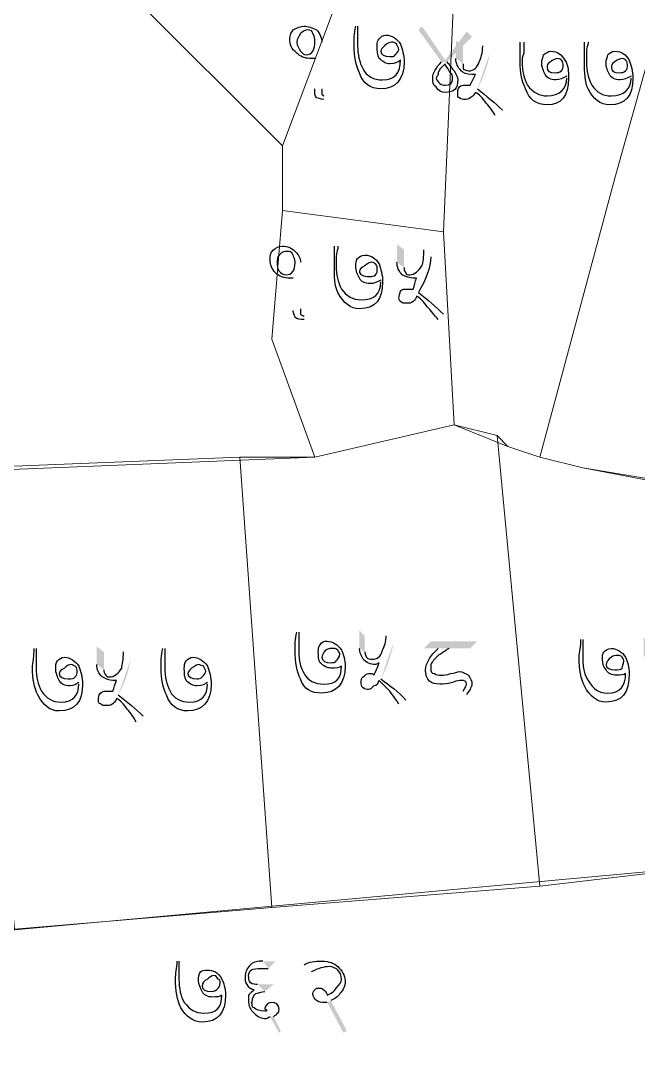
# Model space of a CAD drawing. Header units: metres. Extents: x 345912 to 349030, y 3061206 to 3061792.
# Drawn here: x 346922.09 to 346939.64, y 3061395.34 to 3061424.95 of the extents above; entities that cross this region are included whole.
import ezdxf

# ---------------------------------------------------------------- set-up
doc = ezdxf.new("R2010")
doc.units = ezdxf.units.M
doc.header["$MEASUREMENT"] = 0
doc.layers.add('PDF4_Geometry', color=7, linetype='Continuous')
doc.layers.add('PDF4_Solid Fills', color=7, linetype='Continuous')

msp = doc.modelspace()

# ---------------------------------------------------------------- hatches: boundary and pattern name
at = {"layer": 'PDF4_Solid Fills', "transparency": 33554559}
h = msp.add_hatch(color=256, dxfattribs=at)
h.paths.add_polyline_path([(346930.65187, 3061424.34363), (346930.65187, 3061423.02283)], flags=0)
h.paths.add_polyline_path([(346930.70267, 3061422.81963), (346930.70267, 3061422.71803)], flags=0)
h.paths.add_polyline_path([(346931.61707, 3061424.80083), (346931.66787, 3061424.80083)], flags=0)
h.paths.add_polyline_path([(346932.88707, 3061423.83563), (346932.88707, 3061423.83563)], flags=0)
h.paths.add_polyline_path([(346934.05547, 3061423.78483), (346933.39507, 3061424.69923), (346933.49667, 3061424.80083), (346934.15707, 3061423.83563), (346934.76667, 3061424.64843), (346934.91907, 3061424.49603), (346934.20787, 3061423.78483)], flags=0)
h = msp.add_hatch(color=256, dxfattribs=at)
h.paths.add_polyline_path([(346935.22387, 3061424.24203), (346935.42707, 3061424.03883)], flags=0)
h.paths.add_polyline_path([(346935.07147, 3061423.02283, 0.08894398), (346935.42707, 3061424.03883)], flags=0)
h.paths.add_polyline_path([(346935.78267, 3061422.41323), (346935.57947, 3061422.26083)], flags=0)
h.paths.add_polyline_path([(346934.46187, 3061423.88643), (346934.46187, 3061424.39443), (346934.66507, 3061424.24203), (346934.66507, 3061423.73403)], flags=0)
h.paths.add_polyline_path([(346936.29067, 3061424.34363), (346936.39227, 3061424.34363)], flags=0)
h.paths.add_polyline_path([(346937.61147, 3061423.32763), (346937.61147, 3061423.37843)], flags=0)
h.paths.add_polyline_path([(346938.11947, 3061424.34363), (346938.22107, 3061424.34363)], flags=0)
h.paths.add_polyline_path([(346939.44027, 3061423.32763), (346939.44027, 3061423.37843)], flags=0)
h = msp.add_hatch(color=256, dxfattribs=at)
h.paths.add_polyline_path([(346930.04228, 3061418.09523), (346930.04228, 3061416.77443)], flags=0)
h.paths.add_polyline_path([(346930.14388, 3061416.57123), (346930.14388, 3061416.46963)], flags=0)
h.paths.add_polyline_path([(346931.00748, 3061418.55243), (346931.10908, 3061418.55243)], flags=0)
h.paths.add_polyline_path([(346932.32828, 3061417.53643), (346932.32828, 3061417.58723)], flags=0)
h.paths.add_polyline_path([(346933.54748, 3061418.45083), (346933.75068, 3061418.24763)], flags=0)
h.paths.add_polyline_path([(346934.10628, 3061416.62203), (346933.95388, 3061416.46963)], flags=0)
h.paths.add_polyline_path([(346932.78548, 3061418.09523), (346932.78548, 3061418.60323), (346932.98868, 3061418.45083), (346932.98868, 3061417.94283)], flags=0)
h = msp.add_hatch(color=256, dxfattribs=at)
h.paths.add_polyline_path([(346929.94068, 3061407.57963), (346929.99148, 3061407.57963)], flags=0)
h.paths.add_polyline_path([(346931.21068, 3061406.61443), (346931.21068, 3061406.61443)], flags=0)
h.paths.add_polyline_path([(346932.48068, 3061407.47803), (346932.68388, 3061407.27483)], flags=0)
h.paths.add_polyline_path([(346932.32828, 3061406.25883, 0.08894398), (346932.68388, 3061407.27483)], flags=0)
h.paths.add_polyline_path([(346933.03948, 3061405.64923), (346932.83628, 3061405.54763)], flags=0)
h.paths.add_polyline_path([(346931.71868, 3061407.12243), (346931.71868, 3061407.63043), (346931.87108, 3061407.47803), (346931.87108, 3061407.02083)], flags=0)
h.paths.add_polyline_path([(346933.95388, 3061407.12243), (346933.54748, 3061407.12243), (346933.75068, 3061407.32563), (346935.07148, 3061407.32563), (346934.86828, 3061407.12243), (346934.25868, 3061407.12243)], flags=0)
h.paths.add_polyline_path([(346934.76668, 3061405.80163), (346934.66508, 3061405.90323)], flags=0)
h = msp.add_hatch(color=256, dxfattribs=at)
h.paths.add_polyline_path([(346922.47307, 3061407.12243), (346922.52387, 3061407.12243)], flags=0)
h.paths.add_polyline_path([(346923.74307, 3061406.10643), (346923.74307, 3061406.15723)], flags=0)
h.paths.add_polyline_path([(346925.01307, 3061407.02083), (346925.21627, 3061406.81763)], flags=0)
h.paths.add_polyline_path([(346924.86067, 3061405.80163, 0.08894398), (346925.21627, 3061406.81763)], flags=0)
h.paths.add_polyline_path([(346925.57187, 3061405.19203), (346925.36867, 3061405.03963)], flags=0)
h.paths.add_polyline_path([(346924.25107, 3061406.66523), (346924.25107, 3061407.17323), (346924.45427, 3061407.02083), (346924.45427, 3061406.51283)], flags=0)
h.paths.add_polyline_path([(346926.13067, 3061407.12243), (346926.18147, 3061407.12243)], flags=0)
h.paths.add_polyline_path([(346927.40067, 3061406.10643), (346927.40067, 3061406.15723)], flags=0)
h = msp.add_hatch(color=256, dxfattribs=at)
h.paths.add_polyline_path([(346938.01788, 3061407.37643), (346938.06868, 3061407.37643)], flags=0)
h.paths.add_polyline_path([(346939.28788, 3061406.41123), (346939.28788, 3061406.41123)], flags=0)
h.paths.add_polyline_path([(346940.55788, 3061407.27483), (346940.76108, 3061407.07163)], flags=0)
h.paths.add_polyline_path([(346940.40548, 3061406.05563, 0.08894398), (346940.76108, 3061407.07163)], flags=0)
h.paths.add_polyline_path([(346941.11668, 3061405.44603), (346940.91348, 3061405.34443)], flags=0)
h.paths.add_polyline_path([(346939.79588, 3061406.91923), (346939.79588, 3061407.42723), (346939.99908, 3061407.27483), (346939.99908, 3061406.76683)], flags=0)
h.paths.add_polyline_path([(346942.03108, 3061406.51283), (346942.74228, 3061405.75083)], flags=0)
h.paths.add_polyline_path([(346942.74228, 3061405.29363), (346942.48828, 3061405.44603)], flags=0)
h.paths.add_polyline_path([(346942.58988, 3061405.80163), (346941.72628, 3061406.66523)], flags=0)
h = msp.add_hatch(color=256, dxfattribs=at)
h.paths.add_polyline_path([(346926.53709, 3061398.23243), (346926.58789, 3061398.23243)], flags=0)
h.paths.add_polyline_path([(346927.80709, 3061397.26723), (346927.80709, 3061397.26723)], flags=0)
h.paths.add_polyline_path([(346929.12789, 3061398.02923), (346929.33109, 3061398.23243), (346928.97549, 3061398.23243)], flags=0)
h.paths.add_polyline_path([(346929.17869, 3061396.65763), (346929.43269, 3061396.20043), (346929.48349, 3061396.25123), (346929.28029, 3061396.65763)], flags=0)
h.paths.add_polyline_path([(346929.02629, 3061397.36883), (346929.28029, 3061397.57203), (346928.82309, 3061397.57203)], flags=0)
h.paths.add_polyline_path([(346930.34709, 3061397.92763), (346930.14389, 3061398.13083)], flags=0)
h.paths.add_polyline_path([(346930.90589, 3061397.11483), (346931.36309, 3061396.25123), (346931.26149, 3061396.20043), (346930.80429, 3061397.06403)], flags=0)

# ---------------------------------------------------------------- linework, layer by layer
at = {"layer": 'PDF4_Geometry', "lineweight": 9}
for points in [[(346932.58228, 3061428.71243), (346931.36308, 3061426.27403), (346929.53427, 3061421.39724), (346925.26707, 3061425.66444), (346928.92468, 3061430.84602)], [(346932.58228, 3061428.71243), (346931.36308, 3061426.27403), (346929.53427, 3061421.39724), (346925.26707, 3061425.66444), (346928.92468, 3061430.84602)], [(346941.11669, 3061428.10284), (346938.98308, 3061420.48284), (346936.84948, 3061412.55803), (346935.93508, 3061412.86284), (346934.41107, 3061413.47243), (346934.10628, 3061418.95884), (346934.41107, 3061425.96923), (346935.32547, 3061427.18844), (346937.15427, 3061429.93164)], [(346941.11669, 3061428.10284), (346938.98308, 3061420.48284), (346936.84948, 3061412.55803), (346935.93508, 3061412.86284), (346934.41107, 3061413.47243), (346934.10628, 3061418.95884), (346934.41107, 3061425.96923), (346935.32547, 3061427.18844), (346937.15427, 3061429.93164)], [(346947.51748, 3061425.35963), (346947.82228, 3061425.35963), (346948.43188, 3061425.35963), (346950.87028, 3061425.35963), (346950.87028, 3061422.31164), (346946.60308, 3061411.03403), (346945.38387, 3061411.03403), (346938.06867, 3061412.25322), (346936.84948, 3061412.55803), (346938.98308, 3061420.48284), (346941.11669, 3061428.10284), (346941.72628, 3061427.79803)], [(346947.51748, 3061425.35963), (346947.82228, 3061425.35963), (346948.43188, 3061425.35963), (346950.87028, 3061425.35963), (346950.87028, 3061422.31164), (346946.60308, 3061411.03403), (346945.38387, 3061411.03403), (346938.06867, 3061412.25322), (346936.84948, 3061412.55803), (346938.98308, 3061420.48284), (346941.11669, 3061428.10284), (346941.72628, 3061427.79803)], [(346934.41107, 3061425.96923), (346934.10628, 3061418.95884), (346929.53427, 3061419.56844), (346929.53427, 3061421.39724), (346931.36308, 3061426.27403)], [(346934.41107, 3061425.96923), (346934.10628, 3061418.95884), (346929.53427, 3061419.56844), (346929.53427, 3061421.39724), (346931.36308, 3061426.27403)], [(346934.10628, 3061418.95884), (346934.41107, 3061413.47243), (346930.44867, 3061412.55803), (346929.22948, 3061415.91083), (346929.53427, 3061419.56844)], [(346934.10628, 3061418.95884), (346934.41107, 3061413.47243), (346930.44867, 3061412.55803), (346929.22948, 3061415.91083), (346929.53427, 3061419.56844)], [(346936.84948, 3061400.36602), (346929.22948, 3061399.75643), (346928.31508, 3061412.55803), (346930.44867, 3061412.55803), (346934.41107, 3061413.47243), (346935.63028, 3061413.16763)], [(346936.84948, 3061400.36602), (346929.22948, 3061399.75643), (346928.31508, 3061412.55803), (346930.44867, 3061412.55803), (346934.41107, 3061413.47243), (346935.63028, 3061413.16763)], [(346935.93508, 3061412.86284), (346936.84948, 3061412.55803), (346938.06867, 3061412.25322), (346944.46948, 3061411.03403), (346945.38387, 3061401.28042), (346942.03107, 3061400.97564), (346936.84948, 3061400.36602), (346935.63028, 3061413.16763)], [(346935.93508, 3061412.86284), (346936.84948, 3061412.55803), (346938.06867, 3061412.25322), (346944.46948, 3061411.03403), (346945.38387, 3061401.28042), (346942.03107, 3061400.97564), (346936.84948, 3061400.36602), (346935.63028, 3061413.16763)], [(346929.22948, 3061399.75643), (346921.91427, 3061399.14683), (346920.69508, 3061412.25322), (346928.31508, 3061412.55803)], [(346929.22948, 3061399.75643), (346921.91427, 3061399.14683), (346920.69508, 3061412.25322), (346928.31508, 3061412.55803)], [(346916.12308, 3061392.44124), (346915.81827, 3061395.79403), (346915.51348, 3061398.53724), (346942.03107, 3061400.97564), (346942.64068, 3061395.18444)], [(346916.12308, 3061392.44124), (346915.81827, 3061395.79403), (346915.51348, 3061398.53724), (346942.03107, 3061400.97564), (346942.64068, 3061395.18444)]]:
    msp.add_lwpolyline(points, close=True, dxfattribs=at)
msp.add_lwpolyline([(346925.26707, 3061425.66444), (346929.53427, 3061421.39724), (346929.53427, 3061419.56844), (346929.22948, 3061415.91083), (346930.44867, 3061412.55803), (346915.51348, 3061411.94844)], dxfattribs=at)
msp.add_lwpolyline([(346925.26707, 3061425.66444), (346929.53427, 3061421.39724), (346929.53427, 3061419.56844), (346929.22948, 3061415.91083), (346930.44867, 3061412.55803), (346915.51348, 3061411.94844)], dxfattribs=at)
at = {"layer": 'PDF4_Geometry', "lineweight": 25}
for points in [[(346929.73747, 3061424.44523), (346929.73747, 3061424.54683), (346929.78827, 3061424.64843), (346929.83907, 3061424.69923)], [(346929.83907, 3061424.69923), (346929.94067, 3061424.75003), (346930.04227, 3061424.80083), (346930.14387, 3061424.80083)], [(346930.24547, 3061424.69923), (346930.19467, 3061424.69923), (346930.09307, 3061424.64843), (346930.04227, 3061424.59763)], [(346930.14387, 3061424.80083), (346930.24547, 3061424.80083), (346930.39787, 3061424.75003), (346930.49947, 3061424.69923)], [(346930.39787, 3061424.59763), (346930.39787, 3061424.64843), (346930.34707, 3061424.69923), (346930.24547, 3061424.69923)], [(346930.49947, 3061424.69923), (346930.60107, 3061424.59763), (346930.65187, 3061424.44523), (346930.65187, 3061424.34363)], [(346931.56627, 3061424.24203), (346931.56627, 3061424.39443), (346931.56627, 3061424.59763), (346931.61707, 3061424.80083)], [(346931.66787, 3061424.80083), (346931.66787, 3061424.75003), (346931.66787, 3061424.64843), (346931.66787, 3061424.49603)], [(346929.94067, 3061424.03883), (346929.78827, 3061424.14043), (346929.73747, 3061424.29283), (346929.73747, 3061424.44523)], [(346930.04227, 3061424.59763), (346929.99147, 3061424.49603), (346929.94067, 3061424.44523), (346929.94067, 3061424.34363)], [(346930.19467, 3061423.98803), (346930.39787, 3061423.98803), (346930.44867, 3061424.14043), (346930.44867, 3061424.39443)], [(346930.44867, 3061424.39443), (346930.44867, 3061424.44523), (346930.44867, 3061424.49603), (346930.39787, 3061424.59763)], [(346931.66787, 3061424.49603), (346931.66787, 3061424.39443), (346931.66787, 3061424.29283), (346931.66787, 3061424.24203)], [(346932.22667, 3061424.24203), (346932.22667, 3061424.34363), (346932.22667, 3061424.39443), (346932.27747, 3061424.44523)], [(346932.27747, 3061424.44523), (346932.32827, 3061424.49603), (346932.37907, 3061424.54683), (346932.48067, 3061424.54683)], [(346932.48067, 3061424.54683), (346932.63307, 3061424.54683), (346932.78547, 3061424.44523), (346932.88707, 3061424.29283)], [(346929.94067, 3061424.34363), (346929.94067, 3061424.24203), (346929.99147, 3061424.19123), (346930.04227, 3061424.08963)], [(346930.04227, 3061424.08963), (346930.09307, 3061424.03883), (346930.14387, 3061423.98803), (346930.19467, 3061423.98803)], [(346931.71867, 3061423.48003), (346931.61707, 3061423.68323), (346931.56627, 3061423.93723), (346931.56627, 3061424.24203)], [(346931.66787, 3061424.24203), (346931.66787, 3061423.98803), (346931.71867, 3061423.78483), (346931.82027, 3061423.58163)], [(346932.27747, 3061423.88643), (346932.22667, 3061423.98803), (346932.22667, 3061424.08963), (346932.22667, 3061424.24203)], [(346932.42987, 3061424.24203), (346932.37907, 3061424.19123), (346932.32827, 3061424.14043), (346932.32827, 3061424.08963)], [(346932.32827, 3061424.08963), (346932.32827, 3061423.98803), (346932.42987, 3061423.93723), (346932.58227, 3061423.93723)], [(346932.63307, 3061424.34363), (346932.58227, 3061424.34363), (346932.53147, 3061424.34363), (346932.42987, 3061424.24203)], [(346932.78547, 3061424.29283), (346932.73467, 3061424.34363), (346932.68387, 3061424.34363), (346932.63307, 3061424.34363)], [(346932.73467, 3061423.98803), (346932.78547, 3061424.03883), (346932.83627, 3061424.08963), (346932.83627, 3061424.14043)], [(346932.83627, 3061424.14043), (346932.83627, 3061424.19123), (346932.78547, 3061424.24203), (346932.78547, 3061424.29283)], [(346932.88707, 3061424.29283), (346932.93787, 3061424.14043), (346932.98867, 3061423.98803), (346932.98867, 3061423.78483)], [(346935.12227, 3061423.78483), (346935.17307, 3061423.88643), (346935.22387, 3061424.03883), (346935.22387, 3061424.24203)], [(346936.29067, 3061423.78483), (346936.29067, 3061423.93723), (346936.29067, 3061424.14043), (346936.29067, 3061424.34363)], [(346936.39227, 3061424.34363), (346936.39227, 3061424.24203), (346936.39227, 3061424.19123), (346936.39227, 3061424.03883)], [(346936.95107, 3061423.98803), (346937.00187, 3061424.03883), (346937.10347, 3061424.08963), (346937.15427, 3061424.08963)], [(346937.15427, 3061424.08963), (346937.35747, 3061424.08963), (346937.45907, 3061423.98803), (346937.56067, 3061423.83563)], [(346938.11947, 3061423.78483), (346938.11947, 3061423.93723), (346938.11947, 3061424.14043), (346938.11947, 3061424.34363)], [(346938.22107, 3061424.34363), (346938.22107, 3061424.24203), (346938.17027, 3061424.19123), (346938.17027, 3061424.03883)], [(346938.77987, 3061423.98803), (346938.83067, 3061424.03883), (346938.88147, 3061424.08963), (346938.98307, 3061424.08963)], [(346938.98307, 3061424.08963), (346939.18627, 3061424.08963), (346939.28787, 3061423.98803), (346939.38947, 3061423.83563)], [(346930.29627, 3061423.88643), (346930.14387, 3061423.88643), (346930.04227, 3061423.93723), (346929.94067, 3061424.03883)], [(346930.44867, 3061423.88643), (346930.39787, 3061423.88643), (346930.34707, 3061423.88643), (346930.29627, 3061423.88643)], [(346932.58227, 3061423.73403), (346932.48067, 3061423.73403), (346932.37907, 3061423.78483), (346932.27747, 3061423.88643)], [(346932.98867, 3061423.78483), (346932.98867, 3061423.27683), (346932.73467, 3061423.02283), (346932.32827, 3061423.02283)], [(346932.37907, 3061423.27683), (346932.73467, 3061423.27683), (346932.88707, 3061423.48003), (346932.88707, 3061423.83563)], [(346932.58227, 3061423.93723), (346932.63307, 3061423.93723), (346932.73467, 3061423.93723), (346932.73467, 3061423.98803)], [(346932.88707, 3061423.83563), (346932.83627, 3061423.78483), (346932.73467, 3061423.73403), (346932.58227, 3061423.73403)], [(346933.80147, 3061423.32763), (346933.80147, 3061423.48003), (346933.90307, 3061423.63243), (346934.05547, 3061423.78483)], [(346934.20787, 3061423.78483), (346934.25867, 3061423.73403), (346934.30947, 3061423.63243), (346934.41107, 3061423.53083)], [(346934.61427, 3061423.53083), (346934.51267, 3061423.63243), (346934.46187, 3061423.73403), (346934.46187, 3061423.88643)], [(346934.81747, 3061423.53083), (346934.96987, 3061423.53083), (346935.07147, 3061423.63243), (346935.12227, 3061423.78483)], [(346936.44307, 3061423.02283), (346936.34147, 3061423.22603), (346936.29067, 3061423.48003), (346936.29067, 3061423.78483)], [(346936.39227, 3061424.03883), (346936.34147, 3061423.93723), (346936.34147, 3061423.83563), (346936.34147, 3061423.78483)], [(346936.34147, 3061423.78483), (346936.34147, 3061423.53083), (346936.39227, 3061423.32763), (346936.49387, 3061423.12443)], [(346936.90027, 3061423.78483), (346936.90027, 3061423.83563), (346936.95107, 3061423.93723), (346936.95107, 3061423.98803)], [(346937.00187, 3061423.42923), (346936.95107, 3061423.53083), (346936.90027, 3061423.63243), (346936.90027, 3061423.78483)], [(346937.15427, 3061423.78483), (346937.05267, 3061423.73403), (346937.05267, 3061423.68323), (346937.05267, 3061423.63243)], [(346937.35747, 3061423.88643), (346937.30667, 3061423.88643), (346937.20507, 3061423.83563), (346937.15427, 3061423.78483)], [(346937.45907, 3061423.83563), (346937.45907, 3061423.83563), (346937.40827, 3061423.88643), (346937.35747, 3061423.88643)], [(346937.50987, 3061423.68323), (346937.50987, 3061423.73403), (346937.50987, 3061423.78483), (346937.45907, 3061423.83563)], [(346937.56067, 3061423.83563), (346937.66227, 3061423.68323), (346937.66227, 3061423.53083), (346937.66227, 3061423.32763)], [(346938.22107, 3061423.02283), (346938.11947, 3061423.22603), (346938.11947, 3061423.48003), (346938.11947, 3061423.78483)], [(346938.17027, 3061424.03883), (346938.17027, 3061423.93723), (346938.17027, 3061423.83563), (346938.17027, 3061423.78483)], [(346938.17027, 3061423.78483), (346938.17027, 3061423.53083), (346938.22107, 3061423.32763), (346938.32267, 3061423.12443)], [(346938.72907, 3061423.78483), (346938.72907, 3061423.83563), (346938.77987, 3061423.93723), (346938.77987, 3061423.98803)], [(346938.83067, 3061423.42923), (346938.77987, 3061423.53083), (346938.72907, 3061423.63243), (346938.72907, 3061423.78483)], [(346938.98307, 3061423.78483), (346938.88147, 3061423.73403), (346938.88147, 3061423.68323), (346938.88147, 3061423.63243)], [(346939.18627, 3061423.88643), (346939.13547, 3061423.88643), (346939.03387, 3061423.83563), (346938.98307, 3061423.78483)], [(346939.28787, 3061423.83563), (346939.28787, 3061423.83563), (346939.23707, 3061423.88643), (346939.18627, 3061423.88643)], [(346939.33867, 3061423.68323), (346939.33867, 3061423.73403), (346939.33867, 3061423.78483), (346939.28787, 3061423.83563)], [(346939.38947, 3061423.83563), (346939.44027, 3061423.68323), (346939.49107, 3061423.53083), (346939.49107, 3061423.32763)], [(346932.32827, 3061423.02283), (346932.02347, 3061423.02283), (346931.82027, 3061423.17523), (346931.71867, 3061423.48003)], [(346931.82027, 3061423.58163), (346931.92187, 3061423.37843), (346932.12507, 3061423.27683), (346932.37907, 3061423.27683)], [(346934.00467, 3061423.58163), (346934.00467, 3061423.53083), (346933.95387, 3061423.53083), (346933.95387, 3061423.42923)], [(346934.15707, 3061423.73403), (346934.10627, 3061423.68323), (346934.05547, 3061423.63243), (346934.00467, 3061423.58163)], [(346934.20787, 3061423.63243), (346934.20787, 3061423.63243), (346934.15707, 3061423.68323), (346934.15707, 3061423.73403)], [(346934.30947, 3061423.48003), (346934.25867, 3061423.53083), (346934.25867, 3061423.58163), (346934.20787, 3061423.63243)], [(346934.36027, 3061423.37843), (346934.36027, 3061423.42923), (346934.30947, 3061423.48003), (346934.30947, 3061423.48003)], [(346934.41107, 3061423.53083), (346934.46187, 3061423.42923), (346934.51267, 3061423.37843), (346934.51267, 3061423.27683)], [(346934.91907, 3061423.42923), (346934.76667, 3061423.42923), (346934.66507, 3061423.48003), (346934.61427, 3061423.53083)], [(346934.66507, 3061423.73403), (346934.66507, 3061423.68323), (346934.66507, 3061423.63243), (346934.66507, 3061423.58163)], [(346934.66507, 3061423.58163), (346934.71587, 3061423.58163), (346934.76667, 3061423.53083), (346934.81747, 3061423.53083)], [(346937.05267, 3061423.63243), (346937.05267, 3061423.53083), (346937.10347, 3061423.48003), (346937.30667, 3061423.48003)], [(346937.30667, 3061423.48003), (346937.35747, 3061423.48003), (346937.40827, 3061423.48003), (346937.45907, 3061423.53083)], [(346937.45907, 3061423.53083), (346937.50987, 3061423.58163), (346937.50987, 3061423.63243), (346937.50987, 3061423.68323)], [(346938.88147, 3061423.63243), (346938.88147, 3061423.53083), (346938.93227, 3061423.48003), (346939.13547, 3061423.48003)], [(346939.13547, 3061423.48003), (346939.18627, 3061423.48003), (346939.23707, 3061423.48003), (346939.28787, 3061423.53083)], [(346939.28787, 3061423.53083), (346939.33867, 3061423.58163), (346939.33867, 3061423.63243), (346939.33867, 3061423.68323)], [(346933.90307, 3061423.07363), (346933.80147, 3061423.12443), (346933.80147, 3061423.22603), (346933.80147, 3061423.32763)], [(346933.95387, 3061423.42923), (346933.95387, 3061423.37843), (346933.90307, 3061423.37843), (346933.90307, 3061423.32763)], [(346933.90307, 3061423.32763), (346933.90307, 3061423.27683), (346933.95387, 3061423.22603), (346934.00467, 3061423.17523)], [(346934.00467, 3061423.17523), (346934.05547, 3061423.12443), (346934.10627, 3061423.12443), (346934.15707, 3061423.12443)], [(346934.15707, 3061423.12443), (346934.30947, 3061423.12443), (346934.36027, 3061423.17523), (346934.36027, 3061423.27683)], [(346934.51267, 3061423.27683), (346934.51267, 3061423.02283), (346934.41107, 3061422.92123), (346934.15707, 3061422.92123)], [(346934.36027, 3061423.27683), (346934.36027, 3061423.27683), (346934.36027, 3061423.32763), (346934.36027, 3061423.37843)], [(346934.86827, 3061423.12443), (346934.91907, 3061423.22603), (346934.96987, 3061423.32763), (346935.02067, 3061423.42923)], [(346935.02067, 3061423.42923), (346934.96987, 3061423.42923), (346934.91907, 3061423.42923), (346934.91907, 3061423.42923)], [(346937.30667, 3061423.27683), (346937.15427, 3061423.27683), (346937.05267, 3061423.32763), (346937.00187, 3061423.42923)], [(346937.66227, 3061423.32763), (346937.66227, 3061422.81963), (346937.45907, 3061422.56563), (346937.05267, 3061422.56563)], [(346937.05267, 3061422.81963), (346937.40827, 3061422.81963), (346937.61147, 3061423.02283), (346937.61147, 3061423.32763)], [(346937.61147, 3061423.37843), (346937.50987, 3061423.32763), (346937.40827, 3061423.27683), (346937.30667, 3061423.27683)], [(346939.13547, 3061423.27683), (346938.98307, 3061423.27683), (346938.88147, 3061423.32763), (346938.83067, 3061423.42923)], [(346939.49107, 3061423.32763), (346939.49107, 3061422.81963), (346939.28787, 3061422.56563), (346938.83067, 3061422.56563)], [(346938.88147, 3061422.81963), (346939.23707, 3061422.81963), (346939.44027, 3061423.02283), (346939.44027, 3061423.32763)], [(346939.44027, 3061423.37843), (346939.33867, 3061423.32763), (346939.23707, 3061423.27683), (346939.13547, 3061423.27683)], [(346930.49947, 3061422.76883), (346930.44867, 3061422.81963), (346930.44867, 3061422.92123), (346930.44867, 3061423.02283)], [(346930.65187, 3061423.02283), (346930.65187, 3061422.97203), (346930.65187, 3061422.92123), (346930.65187, 3061422.87043)], [(346930.65187, 3061422.87043), (346930.65187, 3061422.87043), (346930.70267, 3061422.81963), (346930.70267, 3061422.81963)], [(346934.15707, 3061422.92123), (346934.05547, 3061422.92123), (346933.95387, 3061422.97203), (346933.90307, 3061423.07363)], [(346934.51267, 3061422.87043), (346934.51267, 3061422.92123), (346934.51267, 3061423.02283), (346934.56347, 3061423.07363)], [(346934.56347, 3061422.76883), (346934.51267, 3061422.76883), (346934.51267, 3061422.81963), (346934.51267, 3061422.87043)], [(346934.56347, 3061423.07363), (346934.61427, 3061423.12443), (346934.66507, 3061423.12443), (346934.71587, 3061423.12443)], [(346934.71587, 3061423.12443), (346934.76667, 3061423.12443), (346934.86827, 3061423.12443), (346934.86827, 3061423.12443)], [(346935.02067, 3061422.92123), (346934.96987, 3061422.87043), (346934.96987, 3061422.81963), (346934.86827, 3061422.76883)], [(346935.32547, 3061422.61643), (346935.22387, 3061422.76883), (346935.12227, 3061422.87043), (346935.02067, 3061422.92123)], [(346935.07147, 3061423.02283), (346935.32547, 3061422.81963), (346935.57947, 3061422.61643), (346935.78267, 3061422.41323)], [(346937.05267, 3061422.56563), (346936.74787, 3061422.56563), (346936.54467, 3061422.71803), (346936.44307, 3061423.02283)], [(346936.49387, 3061423.12443), (346936.64627, 3061422.92123), (346936.84947, 3061422.81963), (346937.05267, 3061422.81963)], [(346938.83067, 3061422.56563), (346938.57667, 3061422.56563), (346938.37347, 3061422.71803), (346938.22107, 3061423.02283)], [(346938.32267, 3061423.12443), (346938.47507, 3061422.92123), (346938.62747, 3061422.81963), (346938.88147, 3061422.81963)], [(346930.70267, 3061422.71803), (346930.60107, 3061422.71803), (346930.55027, 3061422.76883), (346930.49947, 3061422.76883)], [(346934.71587, 3061422.71803), (346934.66507, 3061422.71803), (346934.61427, 3061422.71803), (346934.56347, 3061422.76883)], [(346934.86827, 3061422.76883), (346934.81747, 3061422.71803), (346934.76667, 3061422.71803), (346934.71587, 3061422.71803)], [(346935.57947, 3061422.26083), (346935.52867, 3061422.36243), (346935.42707, 3061422.51483), (346935.32547, 3061422.61643)], [(346929.17868, 3061418.14603), (346929.17868, 3061418.29843), (346929.17868, 3061418.34923), (346929.28028, 3061418.45083)], [(346929.28028, 3061418.45083), (346929.33108, 3061418.50163), (346929.43268, 3061418.55243), (346929.53428, 3061418.55243)], [(346929.53428, 3061418.55243), (346929.68668, 3061418.55243), (346929.78828, 3061418.50163), (346929.88988, 3061418.40003)], [(346931.00748, 3061417.99363), (346931.00748, 3061418.14603), (346931.00748, 3061418.34923), (346931.00748, 3061418.55243)], [(346931.10908, 3061418.55243), (346931.10908, 3061418.45083), (346931.05828, 3061418.40003), (346931.05828, 3061418.24763)], [(346933.49668, 3061417.99363), (346933.54748, 3061418.09523), (346933.54748, 3061418.24763), (346933.54748, 3061418.45083)], [(346929.33108, 3061417.79043), (346929.22948, 3061417.89203), (346929.17868, 3061418.04443), (346929.17868, 3061418.14603)], [(346929.43268, 3061418.29843), (346929.38188, 3061418.24763), (346929.38188, 3061418.14603), (346929.38188, 3061418.09523)], [(346929.68668, 3061418.40003), (346929.58508, 3061418.40003), (346929.53428, 3061418.40003), (346929.43268, 3061418.29843)], [(346929.83908, 3061418.29843), (346929.78828, 3061418.40003), (346929.73748, 3061418.40003), (346929.68668, 3061418.40003)], [(346929.88988, 3061418.09523), (346929.88988, 3061418.19683), (346929.83908, 3061418.24763), (346929.83908, 3061418.29843)], [(346929.88988, 3061418.40003), (346929.99148, 3061418.29843), (346930.04228, 3061418.19683), (346930.04228, 3061418.09523)], [(346931.05828, 3061418.24763), (346931.05828, 3061418.14603), (346931.05828, 3061418.04443), (346931.05828, 3061417.99363)], [(346931.61708, 3061417.99363), (346931.61708, 3061418.04443), (346931.61708, 3061418.14603), (346931.66788, 3061418.19683)], [(346931.66788, 3061418.19683), (346931.71868, 3061418.24763), (346931.76948, 3061418.29843), (346931.87108, 3061418.29843)], [(346931.87108, 3061418.29843), (346932.07428, 3061418.29843), (346932.17588, 3061418.19683), (346932.27748, 3061418.04443)], [(346933.75068, 3061418.24763), (346933.75068, 3061417.94283), (346933.59828, 3061417.58723), (346933.39508, 3061417.23163)], [(346929.38188, 3061418.09523), (346929.38188, 3061417.99363), (346929.38188, 3061417.94283), (346929.43268, 3061417.84123)], [(346929.43268, 3061417.84123), (346929.48348, 3061417.79043), (346929.53428, 3061417.73963), (346929.63588, 3061417.73963)], [(346929.63588, 3061417.73963), (346929.78828, 3061417.73963), (346929.88988, 3061417.84123), (346929.88988, 3061418.09523)], [(346931.10908, 3061417.23163), (346931.00748, 3061417.43483), (346931.00748, 3061417.68883), (346931.00748, 3061417.99363)], [(346931.05828, 3061417.99363), (346931.05828, 3061417.73963), (346931.10908, 3061417.53643), (346931.21068, 3061417.33323)], [(346931.71868, 3061417.63803), (346931.66788, 3061417.73963), (346931.61708, 3061417.84123), (346931.61708, 3061417.99363)], [(346931.87108, 3061417.99363), (346931.76948, 3061417.94283), (346931.71868, 3061417.89203), (346931.71868, 3061417.84123)], [(346931.71868, 3061417.84123), (346931.71868, 3061417.73963), (346931.82028, 3061417.68883), (346932.02348, 3061417.68883)], [(346932.07428, 3061418.09523), (346932.02348, 3061418.09523), (346931.92188, 3061418.04443), (346931.87108, 3061417.99363)], [(346932.17588, 3061418.04443), (346932.17588, 3061418.04443), (346932.12508, 3061418.09523), (346932.07428, 3061418.09523)], [(346932.22668, 3061417.89203), (346932.22668, 3061417.94283), (346932.22668, 3061417.99363), (346932.17588, 3061418.04443)], [(346932.17588, 3061417.73963), (346932.22668, 3061417.79043), (346932.22668, 3061417.84123), (346932.22668, 3061417.89203)], [(346932.27748, 3061418.04443), (346932.32828, 3061417.89203), (346932.37908, 3061417.73963), (346932.37908, 3061417.53643)], [(346932.93788, 3061417.73963), (346932.83628, 3061417.84123), (346932.78548, 3061417.94283), (346932.78548, 3061418.09523)], [(346932.98868, 3061417.94283), (346932.98868, 3061417.89203), (346932.98868, 3061417.84123), (346933.03948, 3061417.79043)], [(346933.14108, 3061417.73963), (346933.29348, 3061417.73963), (346933.39508, 3061417.84123), (346933.49668, 3061417.99363)], [(346929.73748, 3061417.63803), (346929.58508, 3061417.63803), (346929.43268, 3061417.68883), (346929.33108, 3061417.79043)], [(346929.83908, 3061417.63803), (346929.78828, 3061417.63803), (346929.73748, 3061417.63803), (346929.73748, 3061417.63803)], [(346932.02348, 3061417.48563), (346931.87108, 3061417.48563), (346931.76948, 3061417.53643), (346931.71868, 3061417.63803)], [(346932.37908, 3061417.53643), (346932.37908, 3061417.02843), (346932.17588, 3061416.77443), (346931.71868, 3061416.77443)], [(346931.76948, 3061417.02843), (346932.12508, 3061417.02843), (346932.32828, 3061417.18083), (346932.32828, 3061417.53643)], [(346932.02348, 3061417.68883), (346932.07428, 3061417.68883), (346932.12508, 3061417.68883), (346932.17588, 3061417.73963)], [(346932.32828, 3061417.58723), (346932.22668, 3061417.53643), (346932.12508, 3061417.48563), (346932.02348, 3061417.48563)], [(346933.24268, 3061417.63803), (346933.14108, 3061417.63803), (346933.03948, 3061417.68883), (346932.93788, 3061417.73963)], [(346933.03948, 3061417.79043), (346933.03948, 3061417.73963), (346933.09028, 3061417.73963), (346933.14108, 3061417.73963)], [(346933.24268, 3061417.33323), (346933.29348, 3061417.43483), (346933.29348, 3061417.53643), (346933.34428, 3061417.63803)], [(346933.34428, 3061417.63803), (346933.34428, 3061417.63803), (346933.29348, 3061417.63803), (346933.24268, 3061417.63803)], [(346931.21068, 3061417.33323), (346931.36308, 3061417.13003), (346931.51548, 3061417.02843), (346931.76948, 3061417.02843)], [(346932.83628, 3061417.07923), (346932.83628, 3061417.13003), (346932.88708, 3061417.23163), (346932.88708, 3061417.28243)], [(346932.88708, 3061417.28243), (346932.93788, 3061417.33323), (346932.98868, 3061417.33323), (346933.03948, 3061417.33323)], [(346933.03948, 3061417.33323), (346933.14108, 3061417.33323), (346933.19188, 3061417.33323), (346933.24268, 3061417.33323)], [(346931.71868, 3061416.77443), (346931.46468, 3061416.77443), (346931.26148, 3061416.92683), (346931.10908, 3061417.23163)], [(346932.88708, 3061416.97763), (346932.88708, 3061416.97763), (346932.83628, 3061417.02843), (346932.83628, 3061417.07923)], [(346933.03948, 3061416.92683), (346932.98868, 3061416.92683), (346932.93788, 3061416.92683), (346932.88708, 3061416.97763)], [(346933.24268, 3061416.97763), (346933.19188, 3061416.92683), (346933.14108, 3061416.92683), (346933.03948, 3061416.92683)], [(346933.34428, 3061417.13003), (346933.34428, 3061417.07923), (346933.29348, 3061417.02843), (346933.24268, 3061416.97763)], [(346933.64908, 3061416.82523), (346933.54748, 3061416.97763), (346933.44588, 3061417.07923), (346933.34428, 3061417.13003)], [(346933.39508, 3061417.23163), (346933.64908, 3061417.02843), (346933.90308, 3061416.82523), (346934.10628, 3061416.62203)], [(346929.88988, 3061416.52043), (346929.88988, 3061416.57123), (346929.83908, 3061416.62203), (346929.83908, 3061416.72363)], [(346930.04228, 3061416.77443), (346930.04228, 3061416.67283), (346930.04228, 3061416.62203), (346930.04228, 3061416.62203)], [(346933.95388, 3061416.46963), (346933.85228, 3061416.57123), (346933.75068, 3061416.72363), (346933.64908, 3061416.82523)], [(346930.14388, 3061416.46963), (346930.04228, 3061416.46963), (346929.94068, 3061416.46963), (346929.88988, 3061416.52043)], [(346930.04228, 3061416.62203), (346930.09308, 3061416.57123), (346930.09308, 3061416.57123), (346930.14388, 3061416.57123)], [(346929.88988, 3061407.07163), (346929.88988, 3061407.22403), (346929.88988, 3061407.37643), (346929.94068, 3061407.57963)], [(346929.99148, 3061407.57963), (346929.99148, 3061407.52883), (346929.99148, 3061407.42723), (346929.99148, 3061407.32563)], [(346932.37908, 3061407.07163), (346932.42988, 3061407.17323), (346932.48068, 3061407.32563), (346932.48068, 3061407.47803)], [(346929.99148, 3061407.32563), (346929.99148, 3061407.17323), (346929.99148, 3061407.12243), (346929.99148, 3061407.02083)], [(346930.55028, 3061407.02083), (346930.55028, 3061407.12243), (346930.55028, 3061407.17323), (346930.60108, 3061407.22403)], [(346930.60108, 3061407.22403), (346930.65188, 3061407.32563), (346930.70268, 3061407.32563), (346930.80428, 3061407.32563)], [(346930.80428, 3061407.32563), (346930.95668, 3061407.32563), (346931.10908, 3061407.22403), (346931.21068, 3061407.07163)], [(346937.96708, 3061406.86843), (346937.96708, 3061407.02083), (346938.01788, 3061407.17323), (346938.01788, 3061407.37643)], [(346938.06868, 3061407.37643), (346938.06868, 3061407.32563), (346938.06868, 3061407.22403), (346938.06868, 3061407.12243)], [(346922.42227, 3061406.56363), (346922.42227, 3061406.71603), (346922.47307, 3061406.91923), (346922.47307, 3061407.12243)], [(346922.52387, 3061407.12243), (346922.52387, 3061407.02083), (346922.52387, 3061406.97003), (346922.52387, 3061406.81763)], [(346924.96227, 3061406.56363), (346924.96227, 3061406.66523), (346925.01307, 3061406.81763), (346925.01307, 3061407.02083)], [(346926.07987, 3061406.56363), (346926.07987, 3061406.71603), (346926.07987, 3061406.91923), (346926.13067, 3061407.12243)], [(346926.18147, 3061407.12243), (346926.18147, 3061407.02083), (346926.18147, 3061406.97003), (346926.18147, 3061406.81763)], [(346930.04228, 3061406.25883), (346929.94068, 3061406.46203), (346929.88988, 3061406.71603), (346929.88988, 3061407.07163)], [(346929.99148, 3061407.02083), (346929.99148, 3061406.76683), (346930.04228, 3061406.56363), (346930.14388, 3061406.41123)], [(346930.60108, 3061406.71603), (346930.55028, 3061406.76683), (346930.55028, 3061406.91923), (346930.55028, 3061407.02083)], [(346930.75348, 3061407.07163), (346930.70268, 3061407.02083), (346930.65188, 3061406.91923), (346930.65188, 3061406.86843)], [(346930.95668, 3061407.12243), (346930.90588, 3061407.12243), (346930.85508, 3061407.12243), (346930.75348, 3061407.07163)], [(346931.10908, 3061407.07163), (346931.05828, 3061407.12243), (346931.00748, 3061407.12243), (346930.95668, 3061407.12243)], [(346931.05828, 3061406.76683), (346931.10908, 3061406.81763), (346931.15988, 3061406.86843), (346931.15988, 3061406.97003)], [(346931.15988, 3061406.97003), (346931.15988, 3061407.02083), (346931.10908, 3061407.02083), (346931.10908, 3061407.07163)], [(346931.21068, 3061407.07163), (346931.26148, 3061406.97003), (346931.31228, 3061406.76683), (346931.31228, 3061406.61443)], [(346931.82028, 3061406.81763), (346931.76948, 3061406.91923), (346931.71868, 3061407.02083), (346931.71868, 3061407.12243)], [(346931.87108, 3061407.02083), (346931.87108, 3061406.91923), (346931.92188, 3061406.86843), (346931.92188, 3061406.86843)], [(346932.07428, 3061406.81763), (346932.22668, 3061406.81763), (346932.32828, 3061406.86843), (346932.37908, 3061407.07163)], [(346933.69988, 3061406.81763), (346933.75068, 3061406.91923), (346933.85228, 3061407.02083), (346933.95388, 3061407.12243)], [(346933.95388, 3061406.91923), (346933.85228, 3061406.81763), (346933.80148, 3061406.76683), (346933.75068, 3061406.66523)], [(346934.25868, 3061407.12243), (346934.10628, 3061407.02083), (346934.05548, 3061406.97003), (346933.95388, 3061406.91923)], [(346938.06868, 3061407.12243), (346938.06868, 3061406.97003), (346938.06868, 3061406.86843), (346938.06868, 3061406.81763)], [(346938.62748, 3061406.81763), (346938.62748, 3061406.91923), (346938.62748, 3061406.97003), (346938.67828, 3061407.02083)], [(346938.67828, 3061407.02083), (346938.72908, 3061407.07163), (346938.77988, 3061407.12243), (346938.88148, 3061407.12243)], [(346938.88148, 3061407.12243), (346939.03388, 3061407.12243), (346939.18628, 3061407.02083), (346939.28788, 3061406.86843)], [(346939.08468, 3061406.91923), (346938.98308, 3061406.91923), (346938.93228, 3061406.91923), (346938.88148, 3061406.86843)], [(346939.18628, 3061406.86843), (346939.13548, 3061406.91923), (346939.13548, 3061406.91923), (346939.08468, 3061406.91923)], [(346922.52387, 3061406.81763), (346922.52387, 3061406.71603), (346922.52387, 3061406.61443), (346922.52387, 3061406.56363)], [(346923.08267, 3061406.56363), (346923.08267, 3061406.61443), (346923.08267, 3061406.71603), (346923.13347, 3061406.76683)], [(346923.13347, 3061406.76683), (346923.18427, 3061406.81763), (346923.23507, 3061406.86843), (346923.33667, 3061406.86843)], [(346923.33667, 3061406.86843), (346923.48907, 3061406.86843), (346923.64147, 3061406.76683), (346923.74307, 3061406.61443)], [(346923.53987, 3061406.66523), (346923.43827, 3061406.66523), (346923.38747, 3061406.61443), (346923.33667, 3061406.56363)], [(346923.64147, 3061406.61443), (346923.59067, 3061406.61443), (346923.59067, 3061406.66523), (346923.53987, 3061406.66523)], [(346923.69227, 3061406.46203), (346923.69227, 3061406.51283), (346923.69227, 3061406.56363), (346923.64147, 3061406.61443)], [(346923.74307, 3061406.61443), (346923.79387, 3061406.46203), (346923.84467, 3061406.30963), (346923.84467, 3061406.10643)], [(346924.40347, 3061406.30963), (346924.30187, 3061406.41123), (346924.25107, 3061406.51283), (346924.25107, 3061406.66523)], [(346926.18147, 3061406.81763), (346926.18147, 3061406.71603), (346926.18147, 3061406.61443), (346926.18147, 3061406.56363)], [(346926.74027, 3061406.56363), (346926.74027, 3061406.61443), (346926.74027, 3061406.71603), (346926.79107, 3061406.76683)], [(346926.79107, 3061406.76683), (346926.84187, 3061406.81763), (346926.89267, 3061406.86843), (346926.99427, 3061406.86843)], [(346927.14667, 3061406.66523), (346927.09587, 3061406.66523), (346927.04507, 3061406.61443), (346926.94347, 3061406.56363)], [(346926.99427, 3061406.86843), (346927.14667, 3061406.86843), (346927.29907, 3061406.76683), (346927.40067, 3061406.61443)], [(346927.29907, 3061406.61443), (346927.24827, 3061406.61443), (346927.19747, 3061406.66523), (346927.14667, 3061406.66523)], [(346927.34987, 3061406.46203), (346927.34987, 3061406.51283), (346927.29907, 3061406.56363), (346927.29907, 3061406.61443)], [(346927.40067, 3061406.61443), (346927.45147, 3061406.46203), (346927.50227, 3061406.30963), (346927.50227, 3061406.10643)], [(346930.90588, 3061406.56363), (346930.80428, 3061406.56363), (346930.70268, 3061406.61443), (346930.60108, 3061406.71603)], [(346930.65188, 3061406.86843), (346930.65188, 3061406.76683), (346930.75348, 3061406.71603), (346930.90588, 3061406.71603)], [(346931.31228, 3061406.61443), (346931.31228, 3061406.10643), (346931.05828, 3061405.85243), (346930.65188, 3061405.85243)], [(346930.70268, 3061406.10643), (346931.05828, 3061406.10643), (346931.21068, 3061406.25883), (346931.21068, 3061406.61443)], [(346930.90588, 3061406.71603), (346930.95668, 3061406.71603), (346931.05828, 3061406.71603), (346931.05828, 3061406.76683)], [(346931.21068, 3061406.61443), (346931.15988, 3061406.56363), (346931.05828, 3061406.56363), (346930.90588, 3061406.56363)], [(346932.17588, 3061406.66523), (346932.02348, 3061406.66523), (346931.92188, 3061406.71603), (346931.82028, 3061406.81763)], [(346931.92188, 3061406.86843), (346931.97268, 3061406.81763), (346932.02348, 3061406.81763), (346932.07428, 3061406.81763)], [(346932.12508, 3061406.36043), (346932.17588, 3061406.46203), (346932.22668, 3061406.56363), (346932.27748, 3061406.71603)], [(346932.27748, 3061406.71603), (346932.22668, 3061406.66523), (346932.17588, 3061406.66523), (346932.17588, 3061406.66523)], [(346933.59828, 3061406.51283), (346933.59828, 3061406.61443), (346933.64908, 3061406.71603), (346933.69988, 3061406.81763)], [(346933.75068, 3061406.66523), (346933.75068, 3061406.66523), (346933.75068, 3061406.61443), (346933.75068, 3061406.56363)], [(346938.11948, 3061406.05563), (346938.01788, 3061406.25883), (346937.96708, 3061406.51283), (346937.96708, 3061406.86843)], [(346938.06868, 3061406.81763), (346938.06868, 3061406.56363), (346938.11948, 3061406.36043), (346938.22108, 3061406.20803)], [(346938.72908, 3061406.51283), (346938.67828, 3061406.56363), (346938.62748, 3061406.66523), (346938.62748, 3061406.81763)], [(346938.88148, 3061406.86843), (346938.77988, 3061406.81763), (346938.72908, 3061406.71603), (346938.72908, 3061406.66523)], [(346938.72908, 3061406.66523), (346938.72908, 3061406.56363), (346938.83068, 3061406.51283), (346938.98308, 3061406.51283)], [(346939.23708, 3061406.76683), (346939.23708, 3061406.76683), (346939.23708, 3061406.81763), (346939.18628, 3061406.86843)], [(346939.18628, 3061406.56363), (346939.18628, 3061406.61443), (346939.23708, 3061406.66523), (346939.23708, 3061406.76683)], [(346939.28788, 3061406.86843), (346939.33868, 3061406.76683), (346939.38948, 3061406.56363), (346939.38948, 3061406.41123)], [(346922.57467, 3061405.80163), (346922.47307, 3061406.00483), (346922.42227, 3061406.25883), (346922.42227, 3061406.56363)], [(346922.52387, 3061406.56363), (346922.52387, 3061406.30963), (346922.57467, 3061406.10643), (346922.67627, 3061405.90323)], [(346923.18427, 3061406.20803), (346923.13347, 3061406.30963), (346923.08267, 3061406.41123), (346923.08267, 3061406.56363)], [(346923.33667, 3061406.56363), (346923.23507, 3061406.51283), (346923.18427, 3061406.46203), (346923.18427, 3061406.41123)], [(346923.18427, 3061406.41123), (346923.18427, 3061406.30963), (346923.28587, 3061406.25883), (346923.43827, 3061406.25883)], [(346923.43827, 3061406.25883), (346923.53987, 3061406.25883), (346923.59067, 3061406.25883), (346923.64147, 3061406.30963)], [(346923.64147, 3061406.30963), (346923.69227, 3061406.36043), (346923.69227, 3061406.41123), (346923.69227, 3061406.46203)], [(346924.70827, 3061406.20803), (346924.60667, 3061406.20803), (346924.50507, 3061406.25883), (346924.40347, 3061406.30963)], [(346924.45427, 3061406.51283), (346924.45427, 3061406.46203), (346924.45427, 3061406.41123), (346924.50507, 3061406.36043)], [(346924.50507, 3061406.36043), (346924.50507, 3061406.36043), (346924.55587, 3061406.30963), (346924.60667, 3061406.30963)], [(346924.60667, 3061406.30963), (346924.75907, 3061406.30963), (346924.86067, 3061406.41123), (346924.96227, 3061406.56363)], [(346926.23227, 3061405.80163), (346926.13067, 3061406.00483), (346926.07987, 3061406.25883), (346926.07987, 3061406.56363)], [(346926.18147, 3061406.56363), (346926.18147, 3061406.30963), (346926.23227, 3061406.10643), (346926.33387, 3061405.90323)], [(346926.79107, 3061406.20803), (346926.74027, 3061406.30963), (346926.74027, 3061406.41123), (346926.74027, 3061406.56363)], [(346926.94347, 3061406.56363), (346926.89267, 3061406.51283), (346926.84187, 3061406.46203), (346926.84187, 3061406.41123)], [(346926.84187, 3061406.41123), (346926.84187, 3061406.30963), (346926.94347, 3061406.25883), (346927.09587, 3061406.25883)], [(346927.09587, 3061406.25883), (346927.14667, 3061406.25883), (346927.19747, 3061406.25883), (346927.24827, 3061406.30963)], [(346927.24827, 3061406.30963), (346927.29907, 3061406.36043), (346927.34987, 3061406.41123), (346927.34987, 3061406.46203)], [(346930.14388, 3061406.41123), (346930.24548, 3061406.20803), (346930.44868, 3061406.10643), (346930.70268, 3061406.10643)], [(346931.76948, 3061406.15723), (346931.76948, 3061406.20803), (346931.76948, 3061406.25883), (346931.82028, 3061406.30963)], [(346931.82028, 3061406.30963), (346931.87108, 3061406.36043), (346931.92188, 3061406.41123), (346931.97268, 3061406.41123)], [(346931.97268, 3061406.41123), (346932.02348, 3061406.41123), (346932.12508, 3061406.41123), (346932.12508, 3061406.36043)], [(346934.00468, 3061406.10643), (346933.75068, 3061406.10643), (346933.59828, 3061406.20803), (346933.59828, 3061406.51283)], [(346933.75068, 3061406.56363), (346933.75068, 3061406.46203), (346933.75068, 3061406.41123), (346933.85228, 3061406.41123)], [(346933.85228, 3061406.41123), (346933.90308, 3061406.36043), (346933.95388, 3061406.36043), (346934.05548, 3061406.36043)], [(346934.05548, 3061406.36043), (346934.10628, 3061406.36043), (346934.20788, 3061406.36043), (346934.30948, 3061406.41123)], [(346934.30948, 3061406.41123), (346934.41108, 3061406.41123), (346934.51268, 3061406.46203), (346934.56348, 3061406.46203)], [(346934.56348, 3061406.46203), (346934.66508, 3061406.46203), (346934.71588, 3061406.41123), (346934.81748, 3061406.36043)], [(346934.81748, 3061406.36043), (346934.86828, 3061406.25883), (346934.91908, 3061406.20803), (346934.91908, 3061406.10643)], [(346939.03388, 3061406.36043), (346938.88148, 3061406.36043), (346938.77988, 3061406.41123), (346938.72908, 3061406.51283)], [(346939.38948, 3061406.41123), (346939.38948, 3061405.85243), (346939.18628, 3061405.59843), (346938.72908, 3061405.59843)], [(346938.77988, 3061405.85243), (346939.13548, 3061405.85243), (346939.28788, 3061406.05563), (346939.28788, 3061406.41123)], [(346938.98308, 3061406.51283), (346939.08468, 3061406.51283), (346939.13548, 3061406.51283), (346939.18628, 3061406.56363)], [(346939.28788, 3061406.41123), (346939.23708, 3061406.36043), (346939.13548, 3061406.36043), (346939.03388, 3061406.36043)], [(346923.48907, 3061406.05563), (346923.33667, 3061406.05563), (346923.23507, 3061406.10643), (346923.18427, 3061406.20803)], [(346923.84467, 3061406.10643), (346923.84467, 3061405.59843), (346923.64147, 3061405.34443), (346923.18427, 3061405.34443)], [(346923.23507, 3061405.59843), (346923.59067, 3061405.59843), (346923.74307, 3061405.80163), (346923.74307, 3061406.10643)], [(346923.74307, 3061406.15723), (346923.69227, 3061406.10643), (346923.59067, 3061406.05563), (346923.48907, 3061406.05563)], [(346924.70827, 3061405.90323), (346924.75907, 3061406.00483), (346924.75907, 3061406.10643), (346924.80987, 3061406.20803)], [(346924.80987, 3061406.20803), (346924.75907, 3061406.20803), (346924.75907, 3061406.20803), (346924.70827, 3061406.20803)], [(346927.09587, 3061406.05563), (346926.99427, 3061406.05563), (346926.89267, 3061406.10643), (346926.79107, 3061406.20803)], [(346927.50227, 3061406.10643), (346927.50227, 3061405.59843), (346927.24827, 3061405.34443), (346926.84187, 3061405.34443)], [(346926.89267, 3061405.59843), (346927.24827, 3061405.59843), (346927.40067, 3061405.80163), (346927.40067, 3061406.10643)], [(346927.40067, 3061406.15723), (346927.34987, 3061406.10643), (346927.24827, 3061406.05563), (346927.09587, 3061406.05563)], [(346930.65188, 3061405.85243), (346930.34708, 3061405.85243), (346930.14388, 3061405.95403), (346930.04228, 3061406.25883)], [(346931.82028, 3061406.00483), (346931.76948, 3061406.05563), (346931.76948, 3061406.10643), (346931.76948, 3061406.15723)], [(346931.97268, 3061405.95403), (346931.92188, 3061405.95403), (346931.87108, 3061405.95403), (346931.82028, 3061406.00483)], [(346932.12508, 3061406.05563), (346932.07428, 3061406.00483), (346932.02348, 3061405.95403), (346931.97268, 3061405.95403)], [(346932.27748, 3061406.20803), (346932.22668, 3061406.10643), (346932.22668, 3061406.05563), (346932.12508, 3061406.05563)], [(346932.58228, 3061405.90323), (346932.48068, 3061406.00483), (346932.37908, 3061406.10643), (346932.27748, 3061406.20803)], [(346932.32828, 3061406.25883), (346932.58228, 3061406.05563), (346932.83628, 3061405.90323), (346933.03948, 3061405.64923)], [(346934.36028, 3061406.15723), (346934.20788, 3061406.10643), (346934.10628, 3061406.10643), (346934.00468, 3061406.10643)], [(346934.61428, 3061406.20803), (346934.56348, 3061406.20803), (346934.51268, 3061406.20803), (346934.36028, 3061406.15723)], [(346934.76668, 3061406.10643), (346934.76668, 3061406.20803), (346934.71588, 3061406.20803), (346934.61428, 3061406.20803)], [(346934.66508, 3061405.90323), (346934.71588, 3061406.00483), (346934.76668, 3061406.05563), (346934.76668, 3061406.10643)], [(346934.91908, 3061406.10643), (346934.91908, 3061406.05563), (346934.86828, 3061406.00483), (346934.86828, 3061405.95403)], [(346938.72908, 3061405.59843), (346938.47508, 3061405.59843), (346938.27188, 3061405.75083), (346938.11948, 3061406.05563)], [(346938.22108, 3061406.20803), (346938.37348, 3061405.95403), (346938.52588, 3061405.85243), (346938.77988, 3061405.85243)], [(346923.18427, 3061405.34443), (346922.93027, 3061405.34443), (346922.72707, 3061405.49683), (346922.57467, 3061405.80163)], [(346922.67627, 3061405.90323), (346922.82867, 3061405.70003), (346922.98107, 3061405.59843), (346923.23507, 3061405.59843)], [(346924.30187, 3061405.64923), (346924.30187, 3061405.70003), (346924.30187, 3061405.80163), (346924.35267, 3061405.85243)], [(346924.35267, 3061405.85243), (346924.40347, 3061405.90323), (346924.45427, 3061405.90323), (346924.50507, 3061405.90323)], [(346924.50507, 3061405.90323), (346924.60667, 3061405.90323), (346924.65747, 3061405.90323), (346924.70827, 3061405.90323)], [(346924.80987, 3061405.70003), (346924.80987, 3061405.64923), (346924.75907, 3061405.59843), (346924.70827, 3061405.54763)], [(346925.11467, 3061405.39523), (346925.01307, 3061405.54763), (346924.91147, 3061405.64923), (346924.80987, 3061405.70003)], [(346924.86067, 3061405.80163), (346925.11467, 3061405.59843), (346925.36867, 3061405.39523), (346925.57187, 3061405.19203)], [(346926.84187, 3061405.34443), (346926.53707, 3061405.34443), (346926.33387, 3061405.49683), (346926.23227, 3061405.80163)], [(346926.33387, 3061405.90323), (346926.43547, 3061405.70003), (346926.63867, 3061405.59843), (346926.89267, 3061405.59843)], [(346932.83628, 3061405.54763), (346932.78548, 3061405.64923), (346932.68388, 3061405.75083), (346932.58228, 3061405.90323)], [(346934.86828, 3061405.95403), (346934.86828, 3061405.95403), (346934.81748, 3061405.90323), (346934.76668, 3061405.80163)], [(346924.35267, 3061405.54763), (346924.30187, 3061405.54763), (346924.30187, 3061405.59843), (346924.30187, 3061405.64923)], [(346924.50507, 3061405.49683), (346924.45427, 3061405.49683), (346924.40347, 3061405.49683), (346924.35267, 3061405.54763)], [(346924.70827, 3061405.54763), (346924.65747, 3061405.49683), (346924.55587, 3061405.49683), (346924.50507, 3061405.49683)], [(346925.36867, 3061405.03963), (346925.31787, 3061405.14123), (346925.21627, 3061405.29363), (346925.11467, 3061405.39523)], [(346926.48629, 3061397.72443), (346926.48629, 3061397.87683), (346926.53709, 3061398.02923), (346926.53709, 3061398.23243)], [(346926.58789, 3061398.23243), (346926.58789, 3061398.18163), (346926.58789, 3061398.08003), (346926.58789, 3061397.97843)], [(346928.61989, 3061398.13083), (346928.51829, 3061398.02923), (346928.46749, 3061397.92763), (346928.46749, 3061397.77523)], [(346928.56909, 3061397.82603), (346928.56909, 3061397.97843), (346928.67069, 3061398.02923), (346928.92469, 3061398.02923)], [(346928.97549, 3061398.23243), (346928.82309, 3061398.23243), (346928.72149, 3061398.23243), (346928.61989, 3061398.13083)], [(346928.92469, 3061398.02923), (346928.92469, 3061398.02923), (346928.97549, 3061398.02923), (346929.02629, 3061398.02923)], [(346929.02629, 3061398.02923), (346929.07709, 3061398.02923), (346929.12789, 3061398.02923), (346929.12789, 3061398.02923)], [(346930.14389, 3061398.13083), (346930.29629, 3061398.23243), (346930.44869, 3061398.23243), (346930.65189, 3061398.23243)], [(346930.85509, 3061398.08003), (346930.70269, 3061398.08003), (346930.55029, 3061398.02923), (346930.34709, 3061397.92763)], [(346930.65189, 3061398.23243), (346930.85509, 3061398.23243), (346931.00749, 3061398.18163), (346931.10909, 3061398.08003)], [(346931.10909, 3061397.97843), (346931.05829, 3061398.02923), (346930.95669, 3061398.08003), (346930.85509, 3061398.08003)], [(346931.10909, 3061398.08003), (346931.21069, 3061397.97843), (346931.31229, 3061397.82603), (346931.31229, 3061397.67363)], [(346926.63869, 3061396.91163), (346926.53709, 3061397.11483), (346926.48629, 3061397.41963), (346926.48629, 3061397.72443)], [(346926.58789, 3061397.97843), (346926.58789, 3061397.87683), (346926.58789, 3061397.77523), (346926.58789, 3061397.72443)], [(346926.58789, 3061397.72443), (346926.58789, 3061397.47043), (346926.63869, 3061397.21643), (346926.74029, 3061397.06403)], [(346927.14669, 3061397.67363), (346927.14669, 3061397.77523), (346927.14669, 3061397.87683), (346927.19749, 3061397.92763)], [(346927.19749, 3061397.92763), (346927.24829, 3061397.97843), (346927.29909, 3061397.97843), (346927.40069, 3061397.97843)], [(346927.40069, 3061397.72443), (346927.29909, 3061397.67363), (346927.24829, 3061397.62283), (346927.24829, 3061397.52123)], [(346927.40069, 3061397.97843), (346927.55309, 3061397.97843), (346927.70549, 3061397.92763), (346927.80709, 3061397.72443)], [(346927.60389, 3061397.82603), (346927.50229, 3061397.82603), (346927.45149, 3061397.77523), (346927.40069, 3061397.72443)], [(346927.70549, 3061397.72443), (346927.65469, 3061397.77523), (346927.65469, 3061397.82603), (346927.60389, 3061397.82603)], [(346927.75629, 3061397.62283), (346927.75629, 3061397.67363), (346927.75629, 3061397.72443), (346927.70549, 3061397.72443)], [(346927.80709, 3061397.72443), (346927.85789, 3061397.62283), (346927.90869, 3061397.47043), (346927.90869, 3061397.26723)], [(346928.46749, 3061397.77523), (346928.46749, 3061397.72443), (346928.46749, 3061397.62283), (346928.51829, 3061397.57203)], [(346928.61989, 3061397.62283), (346928.56909, 3061397.67363), (346928.56909, 3061397.72443), (346928.56909, 3061397.82603)], [(346931.05829, 3061397.47043), (346931.15989, 3061397.57203), (346931.21069, 3061397.62283), (346931.21069, 3061397.72443)], [(346931.21069, 3061397.72443), (346931.21069, 3061397.82603), (346931.15989, 3061397.92763), (346931.10909, 3061397.97843)], [(346927.24829, 3061397.36883), (346927.19749, 3061397.47043), (346927.14669, 3061397.57203), (346927.14669, 3061397.67363)], [(346927.24829, 3061397.52123), (346927.24829, 3061397.41963), (346927.34989, 3061397.36883), (346927.50229, 3061397.36883)], [(346927.50229, 3061397.36883), (346927.60389, 3061397.36883), (346927.65469, 3061397.41963), (346927.70549, 3061397.47043)], [(346927.70549, 3061397.47043), (346927.70549, 3061397.47043), (346927.75629, 3061397.52123), (346927.75629, 3061397.62283)], [(346928.51829, 3061397.57203), (346928.56909, 3061397.47043), (346928.61989, 3061397.47043), (346928.72149, 3061397.41963)], [(346928.72149, 3061397.41963), (346928.67069, 3061397.36883), (346928.61989, 3061397.31803), (346928.56909, 3061397.26723)], [(346928.82309, 3061397.57203), (346928.77229, 3061397.57203), (346928.67069, 3061397.57203), (346928.61989, 3061397.62283)], [(346930.39789, 3061397.31803), (346930.39789, 3061397.36883), (346930.44869, 3061397.41963), (346930.44869, 3061397.41963)], [(346930.44869, 3061397.41963), (346930.49949, 3061397.47043), (346930.49949, 3061397.47043), (346930.55029, 3061397.47043)], [(346930.55029, 3061397.47043), (346930.60109, 3061397.47043), (346930.65189, 3061397.47043), (346930.70269, 3061397.41963)], [(346930.70269, 3061397.41963), (346930.75349, 3061397.36883), (346930.80429, 3061397.31803), (346930.80429, 3061397.26723)], [(346930.80429, 3061397.26723), (346930.90589, 3061397.31803), (346931.00749, 3061397.36883), (346931.05829, 3061397.47043)], [(346931.31229, 3061397.67363), (346931.31229, 3061397.52123), (346931.26149, 3061397.41963), (346931.15989, 3061397.31803)], [(346927.55309, 3061397.21643), (346927.40069, 3061397.21643), (346927.29909, 3061397.26723), (346927.24829, 3061397.36883)], [(346927.90869, 3061397.26723), (346927.90869, 3061396.75923), (346927.70549, 3061396.50523), (346927.24829, 3061396.50523)], [(346927.29909, 3061396.75923), (346927.65469, 3061396.75923), (346927.80709, 3061396.91163), (346927.80709, 3061397.26723)], [(346927.80709, 3061397.26723), (346927.75629, 3061397.21643), (346927.65469, 3061397.21643), (346927.55309, 3061397.21643)], [(346928.56909, 3061397.26723), (346928.56909, 3061397.26723), (346928.56909, 3061397.16563), (346928.56909, 3061397.06403)], [(346928.67069, 3061397.06403), (346928.67069, 3061397.21643), (346928.72149, 3061397.26723), (346928.77229, 3061397.31803)], [(346928.77229, 3061397.31803), (346928.82309, 3061397.31803), (346928.92469, 3061397.36883), (346929.02629, 3061397.36883)], [(346930.49949, 3061397.11483), (346930.44869, 3061397.16563), (346930.39789, 3061397.21643), (346930.39789, 3061397.31803)], [(346930.70269, 3061397.06403), (346930.65189, 3061397.06403), (346930.55029, 3061397.06403), (346930.49949, 3061397.11483)], [(346931.15989, 3061397.31803), (346931.10909, 3061397.21643), (346931.00749, 3061397.16563), (346930.90589, 3061397.11483)], [(346927.24829, 3061396.50523), (346926.99429, 3061396.50523), (346926.79109, 3061396.65763), (346926.63869, 3061396.91163)], [(346926.74029, 3061397.06403), (346926.89269, 3061396.86083), (346927.04509, 3061396.75923), (346927.29909, 3061396.75923)], [(346928.56909, 3061397.06403), (346928.56909, 3061396.96243), (346928.61989, 3061396.86083), (346928.72149, 3061396.75923)], [(346928.67069, 3061397.01323), (346928.67069, 3061397.01323), (346928.61989, 3061397.06403), (346928.67069, 3061397.06403)], [(346928.72149, 3061396.91163), (346928.67069, 3061396.91163), (346928.67069, 3061396.96243), (346928.67069, 3061397.01323)], [(346929.02629, 3061396.81003), (346928.87389, 3061396.81003), (346928.77229, 3061396.86083), (346928.72149, 3061396.91163)], [(346929.22949, 3061397.06403), (346929.12789, 3061397.06403), (346929.07709, 3061397.01323), (346929.02629, 3061396.91163)], [(346929.02629, 3061396.91163), (346929.02629, 3061396.86083), (346929.02629, 3061396.86083), (346929.07709, 3061396.86083)], [(346929.07709, 3061396.81003), (346929.07709, 3061396.81003), (346929.02629, 3061396.81003), (346929.02629, 3061396.81003)], [(346929.07709, 3061396.86083), (346929.07709, 3061396.86083), (346929.07709, 3061396.81003), (346929.07709, 3061396.81003)], [(346929.43269, 3061396.86083), (346929.43269, 3061397.01323), (346929.33109, 3061397.06403), (346929.22949, 3061397.06403)], [(346929.38189, 3061396.75923), (346929.43269, 3061396.75923), (346929.43269, 3061396.81003), (346929.43269, 3061396.86083)], [(346930.80429, 3061397.06403), (346930.75349, 3061397.06403), (346930.75349, 3061397.06403), (346930.70269, 3061397.06403)], [(346928.72149, 3061396.75923), (346928.82309, 3061396.65763), (346928.92469, 3061396.60683), (346929.07709, 3061396.60683)], [(346929.07709, 3061396.60683), (346929.12789, 3061396.60683), (346929.12789, 3061396.65763), (346929.17869, 3061396.65763)], [(346929.28029, 3061396.65763), (346929.33109, 3061396.70843), (346929.38189, 3061396.70843), (346929.38189, 3061396.75923)]]:
    msp.add_open_spline(points, degree=3, dxfattribs=at)

doc.saveas('drawing.dxf')
